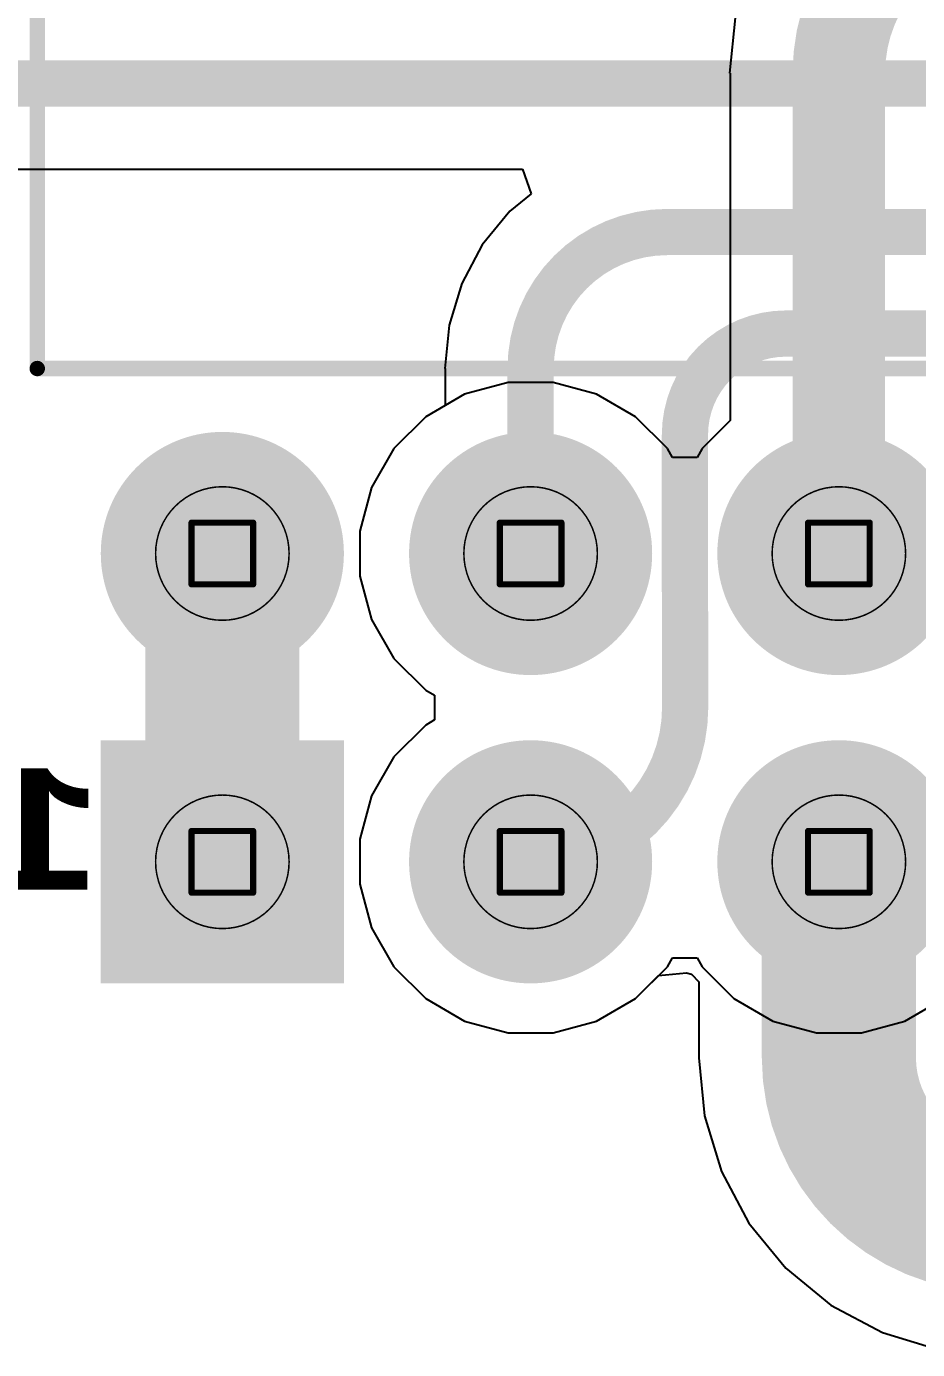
# Model space of a CAD drawing. Header units: inches. Extents: x 0 to 289, y 0 to 168.
# Drawn here: x 30.87 to 38.21, y 82.97 to 93.87 of the extents above; entities that cross this region are included whole.
import ezdxf

# ---------------------------------------------------------------- set-up
doc = ezdxf.new("R2010")
doc.units = ezdxf.units.IN
for name, color, linetype in [('Bottom Layer', 5, 'Continuous'), ('Bottom Overlay', 54, 'Continuous'), ('Bottom Solder', 6, 'Continuous'), ('Dimension', 6, 'Continuous'), ('Drill Drawing', 1, 'Continuous'), ('Multi-Layer', 9, 'Continuous'), ('Pad Holes', 156, 'Continuous'), ('Top Layer', 1, 'Continuous'), ('Top Solder', 216, 'Continuous')]:
    doc.layers.add(name, color=color, linetype=linetype)
doc.styles.add('Courier New_Bold', font='', dxfattribs={"height": 0.2})
doc.styles.get('Courier New_Bold').set_extended_font_data('Courier New', bold=True)

# ---------------------------------------------------------------- blocks, each defined once
blk = doc.blocks.new('SSW_110_02_G_D_RA_N_B_55')
at = {"layer": 'Bottom Layer'}
h = blk.add_hatch(color=5, dxfattribs=at)
edge = h.paths.add_edge_path()
edge.add_arc((6.35, 1.27000254), 0.8999982, 0, 360)
h = blk.add_hatch(color=5, dxfattribs=at)
edge = h.paths.add_edge_path()
edge.add_arc((8.889999999999999, 1.27000254), 0.8999982, 0, 360)
blk.add_hatch(color=5, dxfattribs=at).paths.add_polyline_path([(10.53000053, 2.17000201), (12.32999947, 2.17000201), (12.32999947, 0.37000307), (10.53000053, 0.37000307)])
h = blk.add_hatch(color=5, dxfattribs=at)
edge = h.paths.add_edge_path()
edge.add_arc((6.35, -1.26999746), 0.8999982, 0, 360)
h = blk.add_hatch(color=5, dxfattribs=at)
edge = h.paths.add_edge_path()
edge.add_arc((8.889999999999999, -1.26999492), 0.8999982, 0, 360)
h = blk.add_hatch(color=5, dxfattribs=at)
edge = h.paths.add_edge_path()
edge.add_arc((11.42999746, -1.26999492), 0.8999982, 0, 360)
at = {"layer": 'Bottom Solder'}
h = blk.add_hatch(color=6, dxfattribs=at)
edge = h.paths.add_edge_path()
edge.add_arc((6.35, 1.27000254), 1.0015982, 0, 360)
h = blk.add_hatch(color=6, dxfattribs=at)
edge = h.paths.add_edge_path()
edge.add_arc((8.889999999999999, 1.27000254), 1.0015982, 0, 360)
blk.add_hatch(color=6, dxfattribs=at).paths.add_polyline_path([(10.42840053, 2.27160201), (12.43159947, 2.27160201), (12.43159947, 0.26840307), (10.42840053, 0.26840307)])
h = blk.add_hatch(color=6, dxfattribs=at)
edge = h.paths.add_edge_path()
edge.add_arc((6.35, -1.26999746), 1.0015982, 0, 360)
h = blk.add_hatch(color=6, dxfattribs=at)
edge = h.paths.add_edge_path()
edge.add_arc((8.889999999999999, -1.26999492), 1.0015982, 0, 360)
h = blk.add_hatch(color=6, dxfattribs=at)
edge = h.paths.add_edge_path()
edge.add_arc((11.42999746, -1.26999492), 1.0015982, 0, 360)
at = {"layer": 'Multi-Layer'}
h = blk.add_hatch(color=9, dxfattribs=at)
edge = h.paths.add_edge_path()
edge.add_arc((6.35, 1.27000254), 0.8999982, 0, 360)
h = blk.add_hatch(color=9, dxfattribs=at)
edge = h.paths.add_edge_path()
edge.add_arc((8.889999999999999, 1.27000254), 0.8999982, 0, 360)
blk.add_hatch(color=9, dxfattribs=at).paths.add_polyline_path([(10.53000053, 2.17000201), (12.32999947, 2.17000201), (12.32999947, 0.37000307), (10.53000053, 0.37000307)])
h = blk.add_hatch(color=9, dxfattribs=at)
edge = h.paths.add_edge_path()
edge.add_arc((6.35, -1.26999746), 0.8999982, 0, 360)
h = blk.add_hatch(color=9, dxfattribs=at)
edge = h.paths.add_edge_path()
edge.add_arc((8.889999999999999, -1.26999492), 0.8999982, 0, 360)
h = blk.add_hatch(color=9, dxfattribs=at)
edge = h.paths.add_edge_path()
edge.add_arc((11.42999746, -1.26999492), 0.8999982, 0, 360)
at = {"layer": 'Pad Holes'}
h = blk.add_hatch(color=7, dxfattribs=at)
edge = h.paths.add_edge_path()
edge.add_arc((6.35, 1.27000254), 0.51999896, 0, 360)
h = blk.add_hatch(color=7, dxfattribs=at)
edge = h.paths.add_edge_path()
edge.add_arc((8.889999999999999, 1.27000254), 0.51999896, 0, 360)
h = blk.add_hatch(color=7, dxfattribs=at)
edge = h.paths.add_edge_path()
edge.add_arc((11.43, 1.27000254), 0.51999896, 0, 360)
h = blk.add_hatch(color=7, dxfattribs=at)
edge = h.paths.add_edge_path()
edge.add_arc((6.35, -1.26999746), 0.51999896, 0, 360)
h = blk.add_hatch(color=7, dxfattribs=at)
edge = h.paths.add_edge_path()
edge.add_arc((8.889999999999999, -1.26999492), 0.51999896, 0, 360)
h = blk.add_hatch(color=7, dxfattribs=at)
edge = h.paths.add_edge_path()
edge.add_arc((11.42999746, -1.26999492), 0.51999896, 0, 360)
at = {"layer": 'Top Layer'}
h = blk.add_hatch(color=1, dxfattribs=at)
edge = h.paths.add_edge_path()
edge.add_arc((6.35, 1.27000254), 0.8999982, 0, 360)
h = blk.add_hatch(color=1, dxfattribs=at)
edge = h.paths.add_edge_path()
edge.add_arc((8.889999999999999, 1.27000254), 0.8999982, 0, 360)
blk.add_hatch(color=1, dxfattribs=at).paths.add_polyline_path([(10.53000053, 2.17000201), (12.32999947, 2.17000201), (12.32999947, 0.37000307), (10.53000053, 0.37000307)])
h = blk.add_hatch(color=1, dxfattribs=at)
edge = h.paths.add_edge_path()
edge.add_arc((6.35, -1.26999746), 0.8999982, 0, 360)
h = blk.add_hatch(color=1, dxfattribs=at)
edge = h.paths.add_edge_path()
edge.add_arc((8.889999999999999, -1.26999492), 0.8999982, 0, 360)
h = blk.add_hatch(color=1, dxfattribs=at)
edge = h.paths.add_edge_path()
edge.add_arc((11.42999746, -1.26999492), 0.8999982, 0, 360)
at = {"layer": 'Top Solder'}
h = blk.add_hatch(color=216, dxfattribs=at)
edge = h.paths.add_edge_path()
edge.add_arc((6.35, 1.27000254), 1.0015982, 0, 360)
h = blk.add_hatch(color=216, dxfattribs=at)
edge = h.paths.add_edge_path()
edge.add_arc((8.889999999999999, 1.27000254), 1.0015982, 0, 360)
blk.add_hatch(color=216, dxfattribs=at).paths.add_polyline_path([(10.42840053, 2.27160201), (12.43159947, 2.27160201), (12.43159947, 0.26840307), (10.42840053, 0.26840307)])
h = blk.add_hatch(color=216, dxfattribs=at)
edge = h.paths.add_edge_path()
edge.add_arc((6.35, -1.26999746), 1.0015982, 0, 360)
h = blk.add_hatch(color=216, dxfattribs=at)
edge = h.paths.add_edge_path()
edge.add_arc((8.889999999999999, -1.26999492), 1.0015982, 0, 360)
h = blk.add_hatch(color=216, dxfattribs=at)
edge = h.paths.add_edge_path()
edge.add_arc((11.42999746, -1.26999492), 1.0015982, 0, 360)
at = {"layer": 'Bottom Overlay'}
for points in [[(12.95500076, -2.79399746, 0.127, 0.127, 0), (-12.95500076, -2.79399746, 0.127, 0.127, 0)], [(12.95500076, -2.79399746, 0.127, 0.127, 0), (12.95500076, -11.30400076, 0.127, 0.127, 0)]]:
    blk.add_lwpolyline(points, format="xyseb", dxfattribs=at)
blk.add_lwpolyline([(12.92325076, -2.79399746, 0.0635, 0.0635, 1), (12.98675076, -2.79399746, 0.0635, 0.0635, 1)], format="xyseb", close=True, dxfattribs=at)
blk.add_lwpolyline([(12.92325076, -2.79399746, 0.0635, 0.0635, 1), (12.98675076, -2.79399746, 0.0635, 0.0635, 1)], format="xyseb", close=True, dxfattribs=at)
at = {"layer": 'Bottom Overlay', "style": 'Courier New_Bold', "text_generation_flag": 2}
blk.add_text('1', height=1.00000054, rotation=180, dxfattribs=at).set_placement((12.4206, 1.49860508))

msp = doc.modelspace()

# ---------------------------------------------------------------- linework, layer by layer
at = {"layer": 'Bottom Layer'}
for p, q in [((36.7100993, 93.93710956), (36.66539022, 93.48318108)), ((36.66539022, 93.48318108), (36.66892335999999, 93.48318108)), ((36.66892335999999, 93.48318108), (36.66892335999999, 90.61903643999999)), ((34.8402275, 90.9324953), (34.48212814, 90.83654172)), ((35.21096082, 90.9324953), (34.8402275, 90.9324953)), ((35.56906017999999, 90.83654172), (35.21096082, 90.9324953)), ((34.48212814, 90.83654172), (34.16106452, 90.65117505999999)), ((35.8901238, 90.65117505999999), (35.56906017999999, 90.83654172)), ((34.16106452, 90.65117505999999), (33.8989162, 90.38902674)), ((36.15227212, 90.38902674), (35.8901238, 90.65117505999999)), ((36.66892335999999, 90.61903643999999), (36.4389162, 90.38902927999999)), ((33.8989162, 90.38902674), (33.71354954, 90.06796312)), ((36.19399162, 90.31676374), (36.15227212, 90.38902674)), ((36.4389162, 90.38902927999999), (36.39719416, 90.31676374)), ((36.39719416, 90.31676374), (36.19399162, 90.31676374)), ((33.71354954, 90.06796312), (33.61759596, 89.70986375999999)), ((33.61759596, 89.70986375999999), (33.61759596, 89.33913043999999)), ((33.61759596, 89.33913043999999), (33.71354954, 88.98103108)), ((33.71354954, 88.98103108), (33.8989162, 88.65996745999999)), ((33.8989162, 88.65996745999999), (34.16106452, 88.39781914)), ((34.16106452, 88.39781914), (34.23332498, 88.35609964)), ((34.23332498, 88.35609964), (34.23332498, 88.15289709999999)), ((34.16106452, 88.11117759999999), (33.8989162, 87.84902928)), ((34.23332498, 88.15289709999999), (34.16106452, 88.11117759999999)), ((33.8989162, 87.84902928), (33.71354954, 87.52796566)), ((33.71354954, 87.52796566), (33.61759596, 87.1698663)), ((33.61759596, 87.1698663), (33.61759596, 86.79913298)), ((33.61759596, 86.79913298), (33.71354954, 86.44103362)), ((33.71354954, 86.44103362), (33.8989162, 86.11997)), ((33.8989162, 86.11997), (34.16106452, 85.85782168)), ((35.8901238, 85.85782168), (36.07888644, 86.04658432)), ((36.07888644, 86.04658432), (36.3104557, 86.07101657999999)), ((36.3104557, 86.07101657999999), (36.35133954, 86.05836484)), ((36.35133954, 86.05836484), (36.41273133999999, 85.99546682)), ((36.41273133999999, 85.99546682), (36.41273133999999, 85.37040583999999)), ((34.16106452, 85.85782168), (34.48212814, 85.67245501999999)), ((35.56906017999999, 85.67245501999999), (35.8901238, 85.85782168)), ((34.48212814, 85.67245501999999), (34.8402275, 85.57650144)), ((34.8402275, 85.57650144), (35.21096082, 85.57650144)), ((35.21096082, 85.57650144), (35.56906017999999, 85.67245501999999)), ((36.41273133999999, 85.37040583999999), (36.41079078, 85.37040583999999)), ((36.41079078, 85.37040583999999), (36.45789, 84.8921975)), ((36.45789, 84.8921975), (36.59737918, 84.43236859999999)), ((36.59737918, 84.43236859999999), (36.82389384, 84.00858738)), ((36.82389384, 84.00858738), (37.12873448, 83.63714032)), ((37.12873448, 83.63714032), (37.50018153999999, 83.33229968)), ((37.50018153999999, 83.33229968), (37.92396275999999, 83.10578502)), ((37.92396275999999, 83.10578502), (38.38379166, 82.96629584))]:
    msp.add_line(p, q, dxfattribs=at)
for points in [[(37.56559416, 93.48318108, 0.7619999999999999, 0.7619999999999999, -0.4142135623730951), (38.9921496, 94.90973652, 0.7619999999999999, 0.7619999999999999, 0)], [(37.56559416, 89.52449964, 0.7619999999999999, 0.7619999999999999, 0), (37.56559416, 93.48318108, 0.7619999999999999, 0.7619999999999999, 0)], [(32.48559669999999, 86.98449964, 1.27, 1.27, 0), (32.48559669999999, 89.52449709999999, 1.27, 1.27, 0)], [(37.56559416, 85.37040583999999, 1.27, 1.27, 0), (37.56559416, 86.98449964, 1.27, 1.27, 0)], [(32.48559416, 86.98449964, 0.3809999999999999, 0.3809999999999999, 0), (32.48559669999999, 86.98449964, 0.3809999999999999, 0.3809999999999999, 0)], [(38.862, 84.074, 1.27, 1.27, -0.4142135623730951), (37.56559416, 85.37040583999999, 1.27, 1.27, 0)]]:
    msp.add_lwpolyline(points, format="xyseb", dxfattribs=at)
for points in [[(37.37509416, 93.48318108, 0.3809999999999999, 0.3809999999999999, 1), (37.75609416, 93.48318108, 0.3809999999999999, 0.3809999999999999, 1)], [(37.37509416, 93.48318108, 0.3809999999999999, 0.3809999999999999, 1), (37.75609416, 93.48318108, 0.3809999999999999, 0.3809999999999999, 1)], [(32.1680967, 89.52449709999999, 0.635, 0.635, 1), (32.8030967, 89.52449709999999, 0.635, 0.635, 1)], [(37.37509416, 89.52449964, 0.3809999999999999, 0.3809999999999999, 1), (37.75609416, 89.52449964, 0.3809999999999999, 0.3809999999999999, 1)], [(32.1680967, 86.98449964, 0.635, 0.635, 1), (32.8030967, 86.98449964, 0.635, 0.635, 1)], [(37.24809416, 86.98449964, 0.635, 0.635, 1), (37.88309416, 86.98449964, 0.635, 0.635, 1)], [(32.39034416, 86.98449964, 0.1905, 0.1905, 1), (32.58084416, 86.98449964, 0.1905, 0.1905, 1)], [(32.3903467, 86.98449964, 0.1905, 0.1905, 1), (32.5808467, 86.98449964, 0.1905, 0.1905, 1)], [(37.24809416, 85.37040583999999, 0.635, 0.635, 1), (37.88309416, 85.37040583999999, 0.635, 0.635, 1)], [(37.24809416, 85.37040583999999, 0.635, 0.635, 1), (37.88309416, 85.37040583999999, 0.635, 0.635, 1)]]:
    msp.add_lwpolyline(points, format="xyseb", close=True, dxfattribs=at)
at = {"layer": 'Dimension'}
for points in [[(33.03559559999999, 89.52449709999999, 0.0127, 0.0127, 1), (31.9355978, 89.52449709999999, 0.0127, 0.0127, 1)], [(35.5755956, 89.52449709999999, 0.0127, 0.0127, 1), (34.4755978, 89.52449709999999, 0.0127, 0.0127, 1)], [(38.11559559999999, 89.52449709999999, 0.0127, 0.0127, 1), (37.01559779999999, 89.52449709999999, 0.0127, 0.0127, 1)], [(31.9324228, 89.52449709999999, 0.00635, 0.00635, 1), (31.9387728, 89.52449709999999, 0.00635, 0.00635, 1)], [(33.0324206, 89.52449709999999, 0.00635, 0.00635, 1), (33.0387706, 89.52449709999999, 0.00635, 0.00635, 1)], [(34.4724228, 89.52449709999999, 0.00635, 0.00635, 1), (34.47877279999999, 89.52449709999999, 0.00635, 0.00635, 1)], [(35.5724206, 89.52449709999999, 0.00635, 0.00635, 1), (35.5787706, 89.52449709999999, 0.00635, 0.00635, 1)], [(37.0124228, 89.52449709999999, 0.00635, 0.00635, 1), (37.0187728, 89.52449709999999, 0.00635, 0.00635, 1)], [(38.1124206, 89.52449709999999, 0.00635, 0.00635, 1), (38.1187706, 89.52449709999999, 0.00635, 0.00635, 1)], [(33.03559559999999, 86.9844971, 0.0127, 0.0127, 1), (31.9355978, 86.9844971, 0.0127, 0.0127, 1)], [(35.5755956, 86.9844971, 0.0127, 0.0127, 1), (34.4755978, 86.9844971, 0.0127, 0.0127, 1)], [(38.11559559999999, 86.9844971, 0.0127, 0.0127, 1), (37.01559779999999, 86.9844971, 0.0127, 0.0127, 1)], [(31.9324228, 86.9844971, 0.00635, 0.00635, 1), (31.9387728, 86.9844971, 0.00635, 0.00635, 1)], [(33.0324206, 86.9844971, 0.00635, 0.00635, 1), (33.0387706, 86.9844971, 0.00635, 0.00635, 1)], [(34.4724228, 86.9844971, 0.00635, 0.00635, 1), (34.47877279999999, 86.9844971, 0.00635, 0.00635, 1)], [(35.5724206, 86.9844971, 0.00635, 0.00635, 1), (35.5787706, 86.9844971, 0.00635, 0.00635, 1)], [(37.0124228, 86.9844971, 0.00635, 0.00635, 1), (37.0187728, 86.9844971, 0.00635, 0.00635, 1)], [(38.1124206, 86.9844971, 0.00635, 0.00635, 1), (38.1187706, 86.9844971, 0.00635, 0.00635, 1)]]:
    msp.add_lwpolyline(points, format="xyseb", close=True, dxfattribs=at)
at = {"layer": 'Drill Drawing'}
for points in [[(32.2315967, 89.7784971, 0.0508, 0.0508, 0), (32.7395967, 89.7784971, 0.0508, 0.0508, 0)], [(32.2315967, 89.2704971, 0.0508, 0.0508, 0), (32.2315967, 89.7784971, 0.0508, 0.0508, 0)], [(32.7395967, 89.2704971, 0.0508, 0.0508, 0), (32.7395967, 89.7784971, 0.0508, 0.0508, 0)], [(34.77159416, 89.7784971, 0.0508, 0.0508, 0), (35.27959415999999, 89.7784971, 0.0508, 0.0508, 0)], [(34.77159416, 89.2704971, 0.0508, 0.0508, 0), (34.77159416, 89.7784971, 0.0508, 0.0508, 0)], [(35.27959415999999, 89.2704971, 0.0508, 0.0508, 0), (35.27959415999999, 89.7784971, 0.0508, 0.0508, 0)], [(37.31159416, 89.77849963999999, 0.0508, 0.0508, 0), (37.81959416, 89.77849963999999, 0.0508, 0.0508, 0)], [(37.31159416, 89.27049964, 0.0508, 0.0508, 0), (37.31159416, 89.77849963999999, 0.0508, 0.0508, 0)], [(37.81959416, 89.27049964, 0.0508, 0.0508, 0), (37.81959416, 89.77849963999999, 0.0508, 0.0508, 0)], [(32.2315967, 89.2704971, 0.0508, 0.0508, 0), (32.7395967, 89.2704971, 0.0508, 0.0508, 0)], [(34.77159416, 89.2704971, 0.0508, 0.0508, 0), (35.27959415999999, 89.2704971, 0.0508, 0.0508, 0)], [(37.31159416, 89.27049964, 0.0508, 0.0508, 0), (37.81959416, 89.27049964, 0.0508, 0.0508, 0)], [(32.23159416, 87.23849963999999, 0.0508, 0.0508, 0), (32.73959416, 87.23849963999999, 0.0508, 0.0508, 0)], [(32.23159416, 86.73049963999999, 0.0508, 0.0508, 0), (32.23159416, 87.23849963999999, 0.0508, 0.0508, 0)], [(32.73959416, 86.73049963999999, 0.0508, 0.0508, 0), (32.73959416, 87.23849963999999, 0.0508, 0.0508, 0)], [(34.77159416, 87.23849963999999, 0.0508, 0.0508, 0), (35.27959415999999, 87.23849963999999, 0.0508, 0.0508, 0)], [(34.77159416, 86.73049963999999, 0.0508, 0.0508, 0), (34.77159416, 87.23849963999999, 0.0508, 0.0508, 0)], [(35.27959415999999, 86.73049963999999, 0.0508, 0.0508, 0), (35.27959415999999, 87.23849963999999, 0.0508, 0.0508, 0)], [(37.31159416, 87.23849963999999, 0.0508, 0.0508, 0), (37.81959416, 87.23849963999999, 0.0508, 0.0508, 0)], [(37.31159416, 86.73049963999999, 0.0508, 0.0508, 0), (37.31159416, 87.23849963999999, 0.0508, 0.0508, 0)], [(37.81959416, 86.73049963999999, 0.0508, 0.0508, 0), (37.81959416, 87.23849963999999, 0.0508, 0.0508, 0)], [(32.23159416, 86.73049963999999, 0.0508, 0.0508, 0), (32.73959416, 86.73049963999999, 0.0508, 0.0508, 0)], [(34.77159416, 86.73049963999999, 0.0508, 0.0508, 0), (35.27959415999999, 86.73049963999999, 0.0508, 0.0508, 0)], [(37.31159416, 86.73049963999999, 0.0508, 0.0508, 0), (37.81959416, 86.73049963999999, 0.0508, 0.0508, 0)]]:
    msp.add_lwpolyline(points, format="xyseb", dxfattribs=at)
for points in [[(32.21889669999999, 89.7784971, 0.0254, 0.0254, 1), (32.2442967, 89.7784971, 0.0254, 0.0254, 1)], [(32.21889669999999, 89.7784971, 0.0254, 0.0254, 1), (32.2442967, 89.7784971, 0.0254, 0.0254, 1)], [(32.7268967, 89.7784971, 0.0254, 0.0254, 1), (32.7522967, 89.7784971, 0.0254, 0.0254, 1)], [(32.7268967, 89.7784971, 0.0254, 0.0254, 1), (32.7522967, 89.7784971, 0.0254, 0.0254, 1)], [(34.75889416, 89.7784971, 0.0254, 0.0254, 1), (34.78429415999999, 89.7784971, 0.0254, 0.0254, 1)], [(34.75889416, 89.7784971, 0.0254, 0.0254, 1), (34.78429415999999, 89.7784971, 0.0254, 0.0254, 1)], [(35.26689416, 89.7784971, 0.0254, 0.0254, 1), (35.29229416, 89.7784971, 0.0254, 0.0254, 1)], [(35.26689416, 89.7784971, 0.0254, 0.0254, 1), (35.29229416, 89.7784971, 0.0254, 0.0254, 1)], [(37.29889416, 89.77849963999999, 0.0254, 0.0254, 1), (37.32429416, 89.77849963999999, 0.0254, 0.0254, 1)], [(37.29889416, 89.77849963999999, 0.0254, 0.0254, 1), (37.32429416, 89.77849963999999, 0.0254, 0.0254, 1)], [(37.80689416, 89.77849963999999, 0.0254, 0.0254, 1), (37.83229416, 89.77849963999999, 0.0254, 0.0254, 1)], [(37.80689416, 89.77849963999999, 0.0254, 0.0254, 1), (37.83229416, 89.77849963999999, 0.0254, 0.0254, 1)], [(32.21889669999999, 89.2704971, 0.0254, 0.0254, 1), (32.2442967, 89.2704971, 0.0254, 0.0254, 1)], [(32.21889669999999, 89.2704971, 0.0254, 0.0254, 1), (32.2442967, 89.2704971, 0.0254, 0.0254, 1)], [(32.7268967, 89.2704971, 0.0254, 0.0254, 1), (32.7522967, 89.2704971, 0.0254, 0.0254, 1)], [(32.7268967, 89.2704971, 0.0254, 0.0254, 1), (32.7522967, 89.2704971, 0.0254, 0.0254, 1)], [(34.75889416, 89.2704971, 0.0254, 0.0254, 1), (34.78429415999999, 89.2704971, 0.0254, 0.0254, 1)], [(34.75889416, 89.2704971, 0.0254, 0.0254, 1), (34.78429415999999, 89.2704971, 0.0254, 0.0254, 1)], [(35.26689416, 89.2704971, 0.0254, 0.0254, 1), (35.29229416, 89.2704971, 0.0254, 0.0254, 1)], [(35.26689416, 89.2704971, 0.0254, 0.0254, 1), (35.29229416, 89.2704971, 0.0254, 0.0254, 1)], [(37.29889416, 89.27049964, 0.0254, 0.0254, 1), (37.32429416, 89.27049964, 0.0254, 0.0254, 1)], [(37.29889416, 89.27049964, 0.0254, 0.0254, 1), (37.32429416, 89.27049964, 0.0254, 0.0254, 1)], [(37.80689416, 89.27049964, 0.0254, 0.0254, 1), (37.83229416, 89.27049964, 0.0254, 0.0254, 1)], [(37.80689416, 89.27049964, 0.0254, 0.0254, 1), (37.83229416, 89.27049964, 0.0254, 0.0254, 1)], [(32.21889416, 87.23849963999999, 0.0254, 0.0254, 1), (32.24429416, 87.23849963999999, 0.0254, 0.0254, 1)], [(32.21889416, 87.23849963999999, 0.0254, 0.0254, 1), (32.24429416, 87.23849963999999, 0.0254, 0.0254, 1)], [(32.72689415999999, 87.23849963999999, 0.0254, 0.0254, 1), (32.75229416, 87.23849963999999, 0.0254, 0.0254, 1)], [(32.72689415999999, 87.23849963999999, 0.0254, 0.0254, 1), (32.75229416, 87.23849963999999, 0.0254, 0.0254, 1)], [(34.75889416, 87.23849963999999, 0.0254, 0.0254, 1), (34.78429415999999, 87.23849963999999, 0.0254, 0.0254, 1)], [(34.75889416, 87.23849963999999, 0.0254, 0.0254, 1), (34.78429415999999, 87.23849963999999, 0.0254, 0.0254, 1)], [(35.26689416, 87.23849963999999, 0.0254, 0.0254, 1), (35.29229416, 87.23849963999999, 0.0254, 0.0254, 1)], [(35.26689416, 87.23849963999999, 0.0254, 0.0254, 1), (35.29229416, 87.23849963999999, 0.0254, 0.0254, 1)], [(37.29889416, 87.23849963999999, 0.0254, 0.0254, 1), (37.32429416, 87.23849963999999, 0.0254, 0.0254, 1)], [(37.29889416, 87.23849963999999, 0.0254, 0.0254, 1), (37.32429416, 87.23849963999999, 0.0254, 0.0254, 1)], [(37.80689416, 87.23849963999999, 0.0254, 0.0254, 1), (37.83229416, 87.23849963999999, 0.0254, 0.0254, 1)], [(37.80689416, 87.23849963999999, 0.0254, 0.0254, 1), (37.83229416, 87.23849963999999, 0.0254, 0.0254, 1)], [(32.21889416, 86.73049963999999, 0.0254, 0.0254, 1), (32.24429416, 86.73049963999999, 0.0254, 0.0254, 1)], [(32.21889416, 86.73049963999999, 0.0254, 0.0254, 1), (32.24429416, 86.73049963999999, 0.0254, 0.0254, 1)], [(32.72689415999999, 86.73049963999999, 0.0254, 0.0254, 1), (32.75229416, 86.73049963999999, 0.0254, 0.0254, 1)], [(32.72689415999999, 86.73049963999999, 0.0254, 0.0254, 1), (32.75229416, 86.73049963999999, 0.0254, 0.0254, 1)], [(34.75889416, 86.73049963999999, 0.0254, 0.0254, 1), (34.78429415999999, 86.73049963999999, 0.0254, 0.0254, 1)], [(34.75889416, 86.73049963999999, 0.0254, 0.0254, 1), (34.78429415999999, 86.73049963999999, 0.0254, 0.0254, 1)], [(35.26689416, 86.73049963999999, 0.0254, 0.0254, 1), (35.29229416, 86.73049963999999, 0.0254, 0.0254, 1)], [(35.26689416, 86.73049963999999, 0.0254, 0.0254, 1), (35.29229416, 86.73049963999999, 0.0254, 0.0254, 1)], [(37.29889416, 86.73049963999999, 0.0254, 0.0254, 1), (37.32429416, 86.73049963999999, 0.0254, 0.0254, 1)], [(37.29889416, 86.73049963999999, 0.0254, 0.0254, 1), (37.32429416, 86.73049963999999, 0.0254, 0.0254, 1)], [(37.80689416, 86.73049963999999, 0.0254, 0.0254, 1), (37.83229416, 86.73049963999999, 0.0254, 0.0254, 1)], [(37.80689416, 86.73049963999999, 0.0254, 0.0254, 1), (37.83229416, 86.73049963999999, 0.0254, 0.0254, 1)]]:
    msp.add_lwpolyline(points, format="xyseb", close=True, dxfattribs=at)
at = {"layer": 'Top Layer'}
for p, q in [((22.77077742, 92.69127257999999), (34.95792348, 92.69127257999999)), ((34.95792348, 92.69127257999999), (35.03063098, 92.48807258)), ((35.03063098, 92.48807258), (34.85478931999999, 92.34376248)), ((34.85478931999999, 92.34376248), (34.62698434, 92.06618112)), ((34.62698434, 92.06618112), (34.45770858, 91.74949138)), ((34.45770858, 91.74949138), (34.35346952, 91.4058624)), ((34.35346952, 91.4058624), (34.31827274, 91.04849964)), ((34.31827274, 91.04849964), (34.32106673999999, 91.04849964)), ((34.32106673999999, 91.04849964), (34.32106673999999, 90.74355231999999)), ((34.32106673999999, 90.74355231999999), (34.16106452, 90.65117505999999)), ((34.16106452, 90.65117505999999), (33.8989162, 90.38902674)), ((33.8989162, 90.38902674), (33.71354954, 90.06796312)), ((33.71354954, 90.06796312), (33.61759596, 89.70986375999999)), ((33.61759596, 89.70986375999999), (33.61759596, 89.33913043999999)), ((33.61759596, 89.33913043999999), (33.71354954, 88.98103108)), ((33.71354954, 88.98103108), (33.8989162, 88.65996745999999)), ((33.8989162, 88.65996745999999), (34.16106452, 88.39781914)), ((34.16106452, 88.39781914), (34.23332498, 88.35609964)), ((34.23332498, 88.35609964), (34.23332498, 88.15289709999999)), ((34.16106452, 88.11117759999999), (33.8989162, 87.84902928)), ((34.23332498, 88.15289709999999), (34.16106452, 88.11117759999999)), ((33.8989162, 87.84902928), (33.71354954, 87.52796566)), ((33.71354954, 87.52796566), (33.61759596, 87.1698663)), ((33.61759596, 87.1698663), (33.61759596, 86.79913298)), ((33.61759596, 86.79913298), (33.71354954, 86.44103362)), ((33.71354954, 86.44103362), (33.8989162, 86.11997)), ((33.8989162, 86.11997), (34.16106452, 85.85782168)), ((35.8901238, 85.85782168), (36.15227212, 86.11997)), ((36.15227212, 86.11997), (36.19399416, 86.19223299999999)), ((36.19399416, 86.19223299999999), (36.39719416, 86.19223299999999)), ((36.39719416, 86.19223299999999), (36.4389162, 86.11997)), ((36.4389162, 86.11997), (36.70106452, 85.85782168)), ((34.16106452, 85.85782168), (34.48212814, 85.67245501999999)), ((35.56906017999999, 85.67245501999999), (35.8901238, 85.85782168)), ((36.70106452, 85.85782168), (37.02212813999999, 85.67245501999999)), ((38.10906018, 85.67245501999999), (38.4301238, 85.85782168)), ((34.48212814, 85.67245501999999), (34.8402275, 85.57650144)), ((34.8402275, 85.57650144), (35.21096082, 85.57650144)), ((35.21096082, 85.57650144), (35.56906017999999, 85.67245501999999)), ((37.02212813999999, 85.67245501999999), (37.3802275, 85.57650144)), ((37.3802275, 85.57650144), (37.75096082, 85.57650144)), ((37.75096082, 85.57650144), (38.10906018, 85.67245501999999))]:
    msp.add_line(p, q, dxfattribs=at)
for points in [[(22.04978064, 93.3958, 0.3809999999999999, 0.3809999999999999, 0), (89.4842, 93.3958, 0.3809999999999999, 0.3809999999999999, 0)], [(35.02559416, 91.04849964, 0.3809999999999999, 0.3809999999999999, -0.4142135623730951), (36.15005216, 92.17295764, 0.3809999999999999, 0.3809999999999999, 0)], [(36.15005216, 92.17295764, 0.3809999999999999, 0.3809999999999999, 0), (63.53793236, 92.17295764, 0.3809999999999999, 0.3809999999999999, 0)], [(36.29732644, 90.50459928, 0.3809999999999999, 0.3809999999999999, -0.4142135623730951), (37.12939488, 91.33666772, 0.3809999999999999, 0.3809999999999999, 0)], [(37.12939488, 91.33666772, 0.3809999999999999, 0.3809999999999999, 0), (63.34347503999999, 91.33666772, 0.3809999999999999, 0.3809999999999999, 0)], [(35.02559416, 89.52449709999999, 0.3809999999999999, 0.3809999999999999, 0), (35.02559416, 91.04849964, 0.3809999999999999, 0.3809999999999999, 0)], [(36.29732644, 90.04987831999999, 0.3809999999999999, 0.3809999999999999, 0), (36.29732644, 90.50459928, 0.3809999999999999, 0.3809999999999999, 0)], [(36.29729342, 90.04984529999999, 0.3809999999999999, 0.3809999999999999, 0), (36.29732644, 90.04987831999999, 0.3809999999999999, 0.3809999999999999, 0)], [(36.29729342, 89.50312808, 0.3809999999999999, 0.3809999999999999, 0), (36.29729342, 90.04984529999999, 0.3809999999999999, 0.3809999999999999, 0)], [(36.29729342, 89.50312808, 0.3809999999999999, 0.3809999999999999, 0), (36.29732644, 89.50309505999999, 0.3809999999999999, 0.3809999999999999, 0)], [(36.29732644, 89.20717235999999, 0.3809999999999999, 0.3809999999999999, 0), (36.29732644, 89.50309505999999, 0.3809999999999999, 0.3809999999999999, 0)], [(36.29732644, 89.20717235999999, 0.3809999999999999, 0.3809999999999999, 0), (36.2978319, 89.2066669, 0.3809999999999999, 0.3809999999999999, 0)], [(36.2978319, 89.2066669, 0.3809999999999999, 0.3809999999999999, 0), (36.2991781, 88.41805024, 0.3809999999999999, 0.3809999999999999, 0)], [(36.29918064, 88.41805024, 0.3809999999999999, 0.3809999999999999, -0.0004266605895083316), (36.29918064, 88.41739999999999, 0.3809999999999999, 0.3809999999999999, 0)], [(36.29918064, 88.25808612, 0.3809999999999999, 0.3809999999999999, 0), (36.29918064, 88.41739999999999, 0.3809999999999999, 0.3809999999999999, 0)], [(36.29918064, 88.25808612, 0.3809999999999999, 0.3809999999999999, -0.4142135623730951), (35.02559416, 86.98449964, 0.3809999999999999, 0.3809999999999999, 0)]]:
    msp.add_lwpolyline(points, format="xyseb", dxfattribs=at)
for points in [[(36.05480216, 92.17295764, 0.1905, 0.1905, 1), (36.24530215999999, 92.17295764, 0.1905, 0.1905, 1)], [(36.05480216, 92.17295764, 0.1905, 0.1905, 1), (36.24530215999999, 92.17295764, 0.1905, 0.1905, 1)], [(37.03414488, 91.33666772, 0.1905, 0.1905, 1), (37.22464488, 91.33666772, 0.1905, 0.1905, 1)], [(37.03414488, 91.33666772, 0.1905, 0.1905, 1), (37.22464488, 91.33666772, 0.1905, 0.1905, 1)], [(34.93034416, 91.04849964, 0.1905, 0.1905, 1), (35.12084416, 91.04849964, 0.1905, 0.1905, 1)], [(34.93034416, 91.04849964, 0.1905, 0.1905, 1), (35.12084416, 91.04849964, 0.1905, 0.1905, 1)], [(36.20207644, 90.50459928, 0.1905, 0.1905, 1), (36.39257644, 90.50459928, 0.1905, 0.1905, 1)], [(36.20207644, 90.50459928, 0.1905, 0.1905, 1), (36.39257644, 90.50459928, 0.1905, 0.1905, 1)], [(36.20204342, 90.04984529999999, 0.1905, 0.1905, 1), (36.39254342, 90.04984529999999, 0.1905, 0.1905, 1)], [(36.20204342, 90.04984529999999, 0.1905, 0.1905, 1), (36.39254342, 90.04984529999999, 0.1905, 0.1905, 1)], [(36.20207644, 90.04987831999999, 0.1905, 0.1905, 1), (36.39257644, 90.04987831999999, 0.1905, 0.1905, 1)], [(36.20207644, 90.04987831999999, 0.1905, 0.1905, 1), (36.39257644, 90.04987831999999, 0.1905, 0.1905, 1)], [(34.93034416, 89.52449709999999, 0.1905, 0.1905, 1), (35.12084416, 89.52449709999999, 0.1905, 0.1905, 1)], [(36.20204342, 89.50312808, 0.1905, 0.1905, 1), (36.39254342, 89.50312808, 0.1905, 0.1905, 1)], [(36.20204342, 89.50312808, 0.1905, 0.1905, 1), (36.39254342, 89.50312808, 0.1905, 0.1905, 1)], [(36.20207644, 89.50309505999999, 0.1905, 0.1905, 1), (36.39257644, 89.50309505999999, 0.1905, 0.1905, 1)], [(36.20207644, 89.50309505999999, 0.1905, 0.1905, 1), (36.39257644, 89.50309505999999, 0.1905, 0.1905, 1)], [(36.20207644, 89.20717235999999, 0.1905, 0.1905, 1), (36.39257644, 89.20717235999999, 0.1905, 0.1905, 1)], [(36.20207644, 89.20717235999999, 0.1905, 0.1905, 1), (36.39257644, 89.20717235999999, 0.1905, 0.1905, 1)], [(36.2025819, 89.2066669, 0.1905, 0.1905, 1), (36.3930819, 89.2066669, 0.1905, 0.1905, 1)], [(36.2025819, 89.2066669, 0.1905, 0.1905, 1), (36.3930819, 89.2066669, 0.1905, 0.1905, 1)], [(36.2039281, 88.41805024, 0.1905, 0.1905, 1), (36.3944281, 88.41805024, 0.1905, 0.1905, 1)], [(36.20393064, 88.41805024, 0.1905, 0.1905, 1), (36.39443064, 88.41805024, 0.1905, 0.1905, 1)], [(36.20393064, 88.41739999999999, 0.1905, 0.1905, 1), (36.39443064, 88.41739999999999, 0.1905, 0.1905, 1)], [(36.20393064, 88.41739999999999, 0.1905, 0.1905, 1), (36.39443064, 88.41739999999999, 0.1905, 0.1905, 1)], [(36.20393064, 88.25808612, 0.1905, 0.1905, 1), (36.39443064, 88.25808612, 0.1905, 0.1905, 1)], [(36.20393064, 88.25808612, 0.1905, 0.1905, 1), (36.39443064, 88.25808612, 0.1905, 0.1905, 1)], [(34.93034416, 86.98449964, 0.1905, 0.1905, 1), (35.12084416, 86.98449964, 0.1905, 0.1905, 1)]]:
    msp.add_lwpolyline(points, format="xyseb", close=True, dxfattribs=at)

# ---------------------------------------------------------------- block references
at = {"rotation": 180}
msp.add_blockref('SSW_110_02_G_D_RA_N_B_55', (43.91559416, 88.25450218), dxfattribs=at)

doc.saveas('drawing.dxf')
